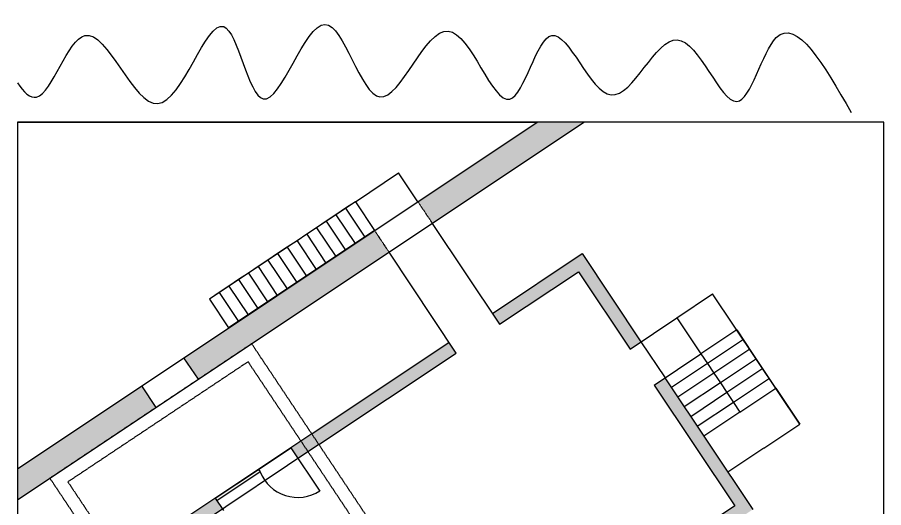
# Model space of a CAD drawing. Header units: inches. Extents: x -902 to 12417, y -2973 to 6117.
# Drawn here: x -902 to 1098, y 1233 to 2366 of the extents above; entities that cross this region are included whole.
import ezdxf

# ---------------------------------------------------------------- set-up
doc = ezdxf.new("R2010")
doc.units = ezdxf.units.IN
doc.header["$MEASUREMENT"] = 0
for name, pattern in [('ACAD_ISO07W100', [3, 0, -3]), ('DASHEDX2', [1.5, 1, -0.5]), ('DOT2', [0.125, 0, -0.125])]:
    doc.linetypes.add(name, pattern=pattern)
doc.layers.add('PRIMOPIANO', color=151, linetype='Continuous')

msp = doc.modelspace()

# ---------------------------------------------------------------- hatches: boundary and pattern name
h = msp.add_hatch(color=0)
h.dxf.hatch_style = 1
h.paths.add_polyline_path([(-581.6, 1464.8), (-614.9, 1514.7), (-902.2, 1323.2), (-902.2, 1251.1)])
h.paths.add_polyline_path([(-361.2, 1611.8), (-272.6, 1670.8), (-305.5, 1721), (-414.4, 1648.4), (-517.6, 1579.6), (-484.3, 1529.7)])
h.paths.add_polyline_path([(-44.2, 1823.1), (-77.4, 1873), (-305.5, 1721), (-272.6, 1670.8)])
h.paths.add_polyline_path([(405.9, 2123.2), (297.8, 2123.2), (22.4, 1939.6), (55.7, 1889.7)])
h = msp.add_hatch()
h.set_pattern_fill('ANSI31', color=0)
h.paths.add_polyline_path([(-663.5, 1109.8), (-688.4, 1093.1), (-294.6, 502.4), (-269.6, 519)])
h.paths.add_polyline_path([(-428.8, 1230.1), (-441.4, 1249), (-441.4, 1249), (-445.5, 1255.1), (-663.5, 1109.8), (-646.8, 1084.8)])
h.paths.add_polyline_path([(592.8, 1533), (567.8, 1516.3), (753.8, 1237.3), (154.7, 838), (171.3, 813), (795.4, 1229)])
h.paths.add_polyline_path([(171.3, 813), (154.7, 838), (129.7, 821.3), (146.4, 796.4)])
h.paths.add_polyline_path([(146.4, 796.4), (129.7, 821.3), (-286.3, 544), (-269.6, 519)])
h.paths.add_polyline_path([(111.2, 1590.1), (94.5, 1615.1), (-222.5, 1403.8), (-205.9, 1378.8)])
h.paths.add_polyline_path([(-247.5, 1387.1), (-270.8, 1371.6), (-254.1, 1346.6), (-230.8, 1362.2)])
h.paths.add_polyline_path([(-222.5, 1403.8), (-247.5, 1387.1), (-230.8, 1362.2), (-205.9, 1378.8)])
h.paths.add_polyline_path([(393.2, 1778.2), (512.4, 1599.5), (537.3, 1616.2), (401.5, 1819.8), (194.4, 1681.7), (211, 1656.7)])

# ---------------------------------------------------------------- linework, layer by layer
for p, q in [((-902.2, 2123.2), (297.8, 2123.2)), ((-902.2, 2123.2), (-902.2, 1323.2)), ((-902.2, 1323.2), (297.8, 2123.2)), ((-902.2, 1251.1), (405.9, 2123.2)), ((-121.8, 1939.6), (-22, 2006.2)), ((22.4, 1939.6), (-22, 2006.2)), ((-121.8, 1939.6), (-458.8, 1714.9)), ((-121.8, 1939.6), (-77.4, 1873)), ((55.7, 1889.7), (211, 1656.7)), ((-77.4, 1873), (-414.4, 1648.4)), ((111.2, 1590.1), (-44.2, 1823.1)), ((194.4, 1681.7), (401.5, 1819.8)), ((401.5, 1819.8), (537.3, 1616.2)), ((211, 1656.7), (393.2, 1778.2)), ((393.2, 1778.2), (512.4, 1599.5)), ((620.2, 1671.6), (702.9, 1727)), ((904.5, 1425.9), (702.9, 1727)), ((-458.8, 1714.9), (-414.4, 1648.4)), ((-222.5, 1403.8), (94.5, 1615.1)), ((-205.9, 1378.8), (111.2, 1590.1)), ((-484.3, 1529.7), (-517.6, 1579.6)), ((592.8, 1533), (795.4, 1229)), ((-581.6, 1464.8), (-614.9, 1514.7)), ((567.8, 1516.3), (753.8, 1237.3)), ((-222.5, 1403.8), (-688.4, 1093.1)), ((-445.5, 1255.1), (-426.3, 1226.4)), ((753.8, 1237.3), (154.7, 838))]:
    msp.add_line(p, q)
at = {"ltscale": 0.5}
for p, q in [((-144.3, 1924.6), (-166.7, 1909.6)), ((-121.8, 1939.6), (-144.3, 1924.6)), ((-144.3, 1924.6), (-99.9, 1858.1)), ((-166.7, 1909.6), (-189.2, 1894.7)), ((-166.7, 1909.6), (-122.4, 1843.1)), ((-189.2, 1894.7), (-211.7, 1879.7)), ((-189.2, 1894.7), (-144.8, 1828.1)), ((-234.1, 1864.7), (-256.6, 1849.7)), ((-211.7, 1879.7), (-234.1, 1864.7)), ((-234.1, 1864.7), (-189.8, 1798.2)), ((-211.7, 1879.7), (-167.3, 1813.1)), ((-256.6, 1849.7), (-279.1, 1834.8)), ((-256.6, 1849.7), (-212.2, 1783.2)), ((-279.1, 1834.8), (-301.5, 1819.8)), ((-279.1, 1834.8), (-234.7, 1768.2)), ((-324, 1804.8), (-346.5, 1789.8)), ((-301.5, 1819.8), (-324, 1804.8)), ((-324, 1804.8), (-279.6, 1738.2)), ((-301.5, 1819.8), (-257.2, 1753.2)), ((-346.5, 1789.8), (-368.9, 1774.9)), ((-346.5, 1789.8), (-302.1, 1723.3)), ((-368.9, 1774.9), (-391.4, 1759.9)), ((-368.9, 1774.9), (-324.6, 1708.3)), ((-413.9, 1744.9), (-436.3, 1729.9)), ((-391.4, 1759.9), (-413.9, 1744.9)), ((-413.9, 1744.9), (-369.5, 1678.3)), ((-391.4, 1759.9), (-347, 1693.3)), ((-436.3, 1729.9), (-458.8, 1714.9)), ((-436.3, 1729.9), (-392, 1663.4)), ((-458.8, 1714.9), (-414.4, 1648.4)), ((512.4, 1599.5), (620.2, 1671.6)), ((620.2, 1671.6), (675.8, 1588.7)), ((759, 1644.1), (675.8, 1588.6)), ((778.6, 1614.7), (759.2, 1643.9)), ((774, 1621.7), (690.8, 1566.2)), ((537.3, 1616.2), (593, 1533.1)), ((793.6, 1592.3), (778.6, 1614.7)), ((567.8, 1516.3), (675.8, 1588.7)), ((675.8, 1588.7), (690.8, 1566.2)), ((789, 1599.2), (705.8, 1543.7)), ((849, 1509.1), (793.6, 1592.3)), ((690.8, 1566.2), (607.6, 1510.7)), ((690.8, 1566.2), (705.8, 1543.7)), ((804, 1576.7), (720.8, 1521.3)), ((705.8, 1543.7), (622.6, 1488.3)), ((705.8, 1543.7), (720.8, 1521.3)), ((818.9, 1554.3), (735.7, 1498.8)), ((720.8, 1521.3), (637.5, 1465.8)), ((720.7, 1521.3), (735.7, 1498.8)), ((833.9, 1531.8), (750.7, 1476.3)), ((765.5, 1454.1), (848.9, 1509.3)), ((849, 1509.1), (904.5, 1425.9)), ((735.7, 1498.8), (652.5, 1443.3)), ((735.7, 1498.8), (750.7, 1476.3)), ((750.7, 1476.3), (667.5, 1420.9)), ((750.7, 1476.3), (765.7, 1453.9)), ((765.7, 1453.9), (682.5, 1398.4)), ((821.2, 1370.7), (904.5, 1425.9)), ((-205.9, 1378.8), (-646.8, 1084.8)), ((-345.6, 1321.7), (-270.8, 1371.6)), ((-270.8, 1371.6), (-204.2, 1271.7)), ((821.2, 1370.7), (737.9, 1315.2)), ((-445.5, 1255.1), (-345.7, 1321.7)), ((-345.7, 1321.7), (-341.6, 1315.6)), ((-341.6, 1315.6), (-441.4, 1249)), ((-445.5, 1255.1), (-441.4, 1249))]:
    msp.add_line(p, q, dxfattribs=at)
at = {"linetype": 'ACAD_ISO07W100', "ltscale": 30}
for p, q in [((22.4, 1939.6), (55.7, 1889.7)), ((-77.4, 1873), (-44.2, 1823.1))]:
    msp.add_line(p, q, dxfattribs=at)
at = {"linetype": 'ACAD_ISO07W100'}
msp.add_line((22.4, 1939.6), (55.7, 1889.7), dxfattribs=at)
at = {"linetype": 'DOT2', "ltscale": 0.5}
for p, q in [((22.4, 1939.6), (55.7, 1889.7)), ((-77.4, 1873), (-44.2, 1823.1))]:
    msp.add_line(p, q, dxfattribs=at)
msp.add_lwpolyline([(-902.2, 123.2), (1097.8, 123.2), (1097.8, 2123.2), (-902.2, 2123.2)], close=True)
at = {"linetype": 'DASHEDX2'}
for points in [[(-361.2, 1611.8), (-827.1, 1301.1), (-72.7, 169.5), (393.2, 480.2)], [(-369.5, 1570.2), (-785.5, 1292.8), (-64.4, 211.2), (351.6, 488.5)]]:
    msp.add_lwpolyline(points, close=True, dxfattribs=at)
at = {"ltscale": 0.5}
msp.add_arc((-254.8, 1350.3), 93.4, 201.7842, 302.8225, dxfattribs=at)
at = {"layer": 'PRIMOPIANO', "ltscale": 0.5}
msp.add_open_spline([(-902.2, 2214.5), (-887.3, 2192.1), (-834.7, 2142), (-742.1, 2472), (-574, 1985.4), (-422.3, 2512.4), (-341, 2012.9), (-187.3, 2520.7), (-71.7, 2018.7), (93.4, 2497.8), (235.5, 2029.1), (326.3, 2459.5), (469, 2048.5), (622.1, 2452.1), (763.4, 2045.4), (851.9, 2443.5), (959.7, 2255.8), (1022.8, 2146)], degree=3, knots=[792.157331, 792.157331, 792.157331, 792.157331, 863.319149, 1044.248144, 1274.320552, 1508.548645, 1698.829205, 1922.270166, 2132.623589, 2351.831838, 2564.089753, 2740.238526, 2934.263763, 3132.707712, 3330.356491, 3503.770646, 3748.09867, 3748.09867, 3748.09867, 3748.09867], dxfattribs=at)

doc.saveas('drawing.dxf')
